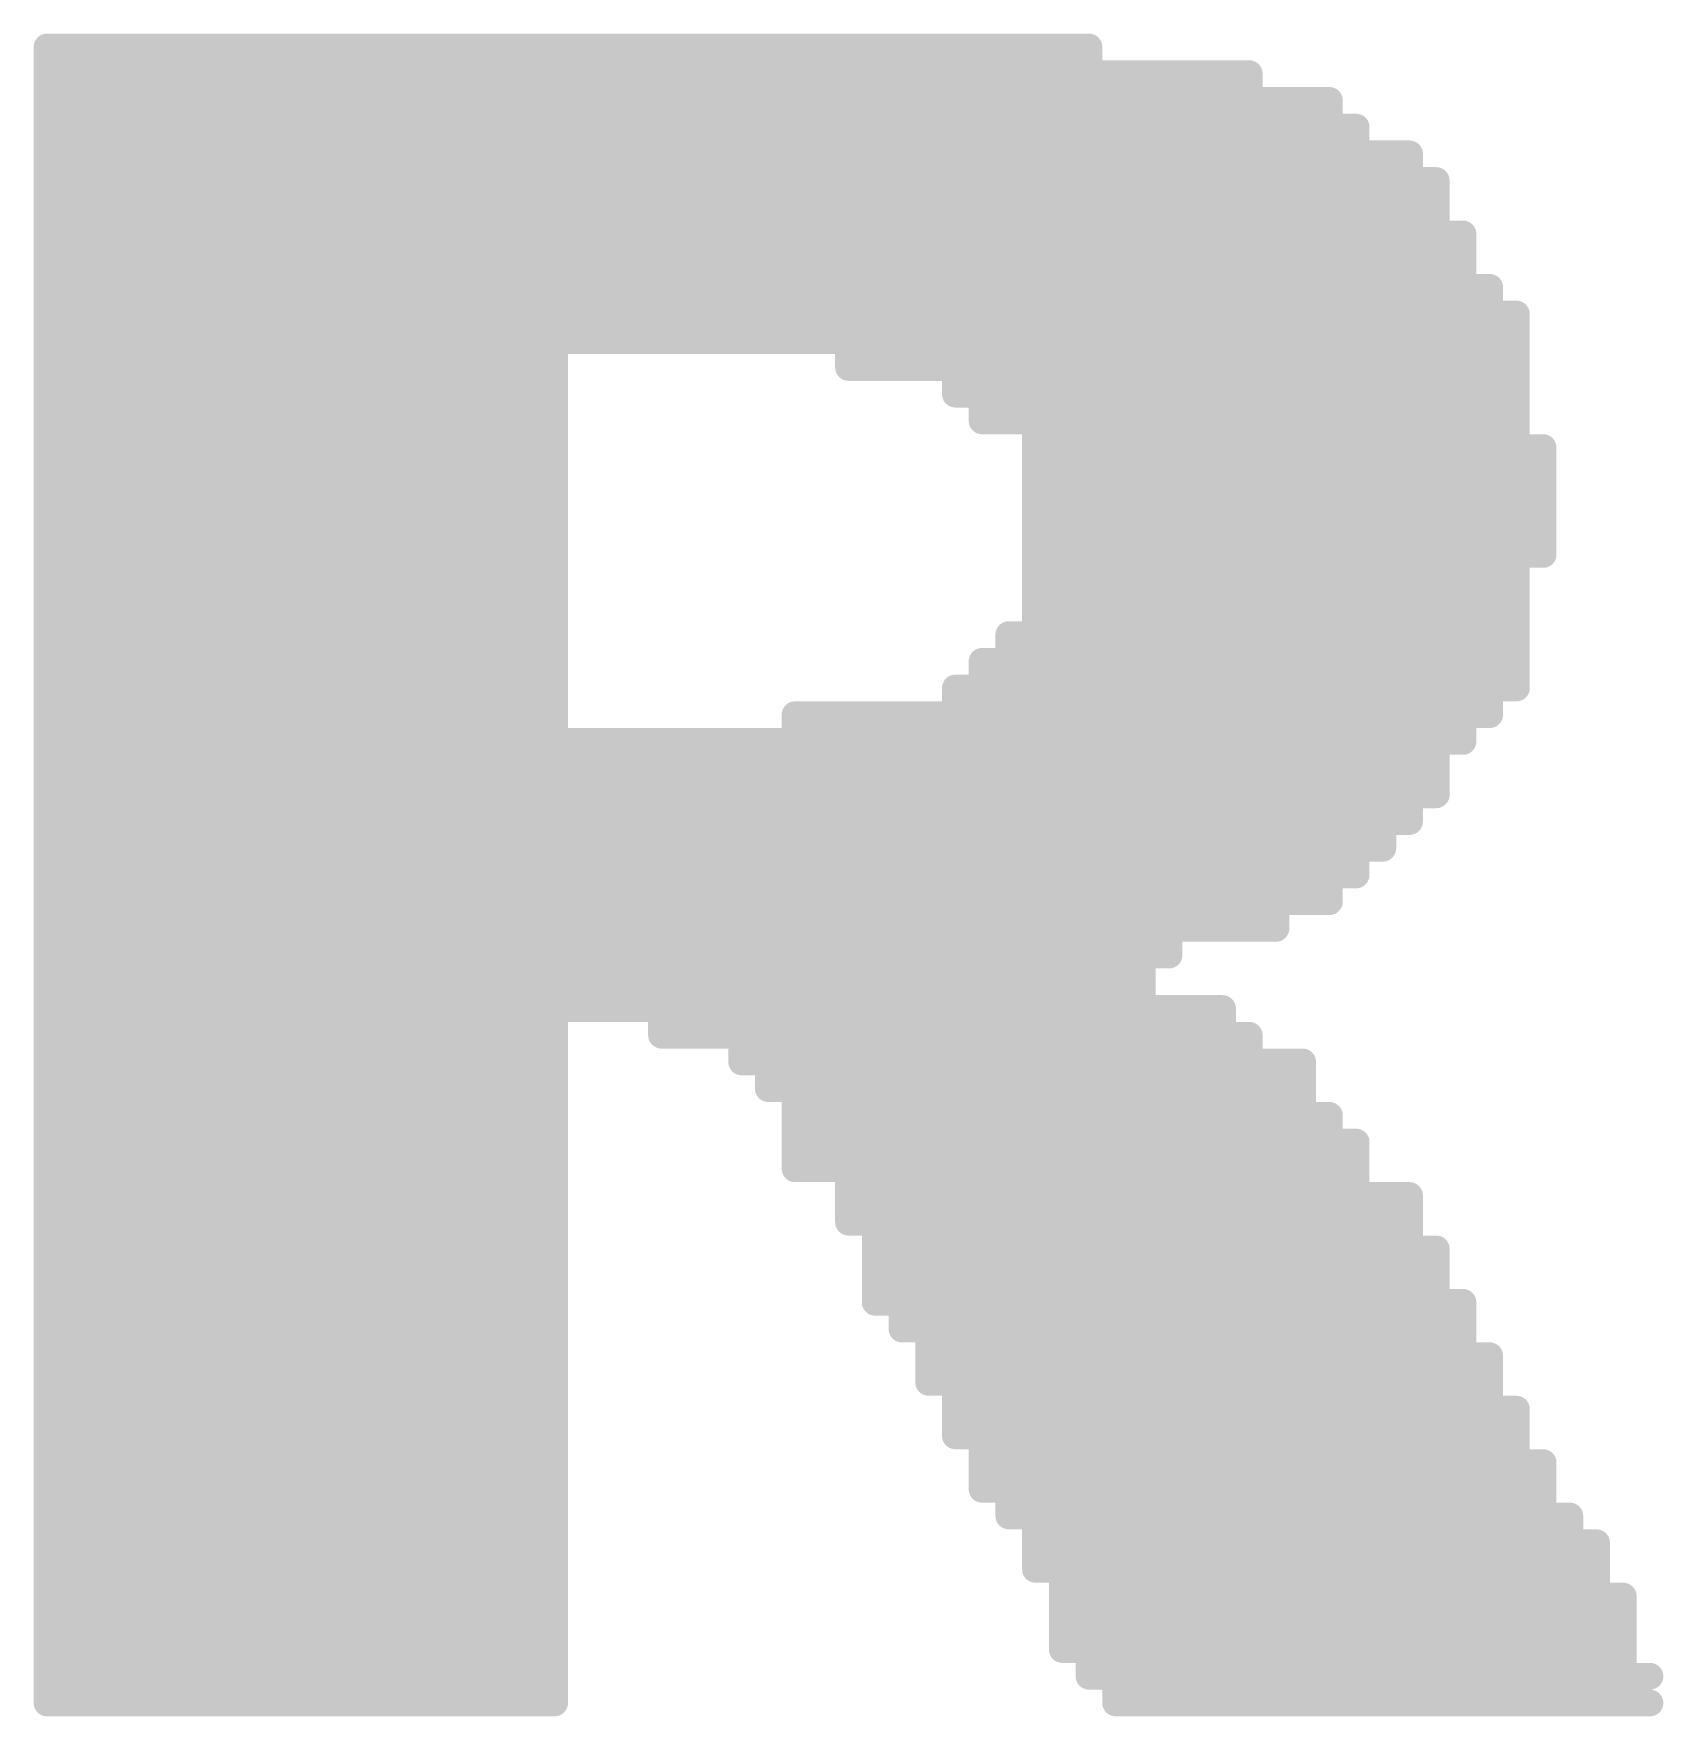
# Model space of a CAD drawing. Header units: millimetres. Extents: x 815.6 to 893.6, y 388.2 to 436.2.
# Drawn here: x 885.213 to 886.762, y 424.482 to 426.082 of the extents above; entities that cross this region are included whole.
import ezdxf

# ---------------------------------------------------------------- set-up
doc = ezdxf.new("R2010")
doc.units = ezdxf.units.MM
doc.layers.add('TOPOVERLAY', color=7, linetype='Continuous')

# ---------------------------------------------------------------- blocks, each defined once
blk = doc.blocks.new('ROSH_8')
at = {"layer": 'TOPOVERLAY', "const_width": 0.0254}
for points in [[(0.0127, 1.6129), (1.0033, 1.6129)], [(0.0127, 0.0381), (0.0127, 1.6129)], [(0.0381, 0.0381), (0.0381, 1.6129)], [(0.0635, 0.0381), (0.0635, 1.6129)], [(0.0889, 0.0381), (0.0889, 1.6129)], [(0.1143, 0.0381), (0.1143, 1.6129)], [(0.1397, 0.0381), (0.1397, 1.6129)], [(0.1651, 0.0381), (0.1651, 1.6129)], [(0.1905, 0.0381), (0.1905, 1.6129)], [(0.2159, 0.0381), (0.2159, 1.6129)], [(0.2413, 0.0381), (0.2413, 1.6129)], [(0.2667, 0.0381), (0.2667, 1.6129)], [(0.2921, 0.0381), (0.2921, 1.6129)], [(0.3175, 0.0381), (0.3175, 1.6129)], [(0.3429, 0.0381), (0.3429, 1.6129)], [(0.3683, 0.0381), (0.3683, 1.6129)], [(0.3937, 0.0381), (0.3937, 1.6129)], [(0.4191, 0.0381), (0.4191, 1.6129)], [(0.4445, 0.0381), (0.4445, 1.6129)], [(0.4699, 0.0381), (0.4699, 1.6129)], [(0.4953, 0.0381), (0.4953, 1.6129)], [(0.5207, 1.3335), (0.5207, 1.6129)], [(0.5461, 1.3335), (0.5461, 1.6129)], [(0.5715, 1.3335), (0.5715, 1.6129)], [(0.5969, 1.3335), (0.5969, 1.6129)], [(0.6223, 1.3335), (0.6223, 1.6129)], [(0.6477, 1.3335), (0.6477, 1.6129)], [(0.6731, 1.3335), (0.6731, 1.6129)], [(0.6985, 1.3335), (0.6985, 1.6129)], [(0.7239, 1.3335), (0.7239, 1.6129)], [(0.7493, 1.3335), (0.7493, 1.6129)], [(0.7747, 1.3081), (0.7747, 1.6129)], [(0.8001, 1.3081), (0.8001, 1.6129)], [(0.8255, 1.3081), (0.8255, 1.6129)], [(0.8509, 1.3081), (0.8509, 1.6129)], [(0.8763, 1.2827), (0.8763, 1.6129)], [(0.9017, 1.2573), (0.9017, 1.6129)], [(0.9271, 1.2573), (0.9271, 1.6129)], [(0.9525, 0.1651), (0.9525, 1.6129)], [(0.9779, 0.0889), (0.9779, 1.6129)], [(1.0033, 0.0635), (1.0033, 1.6129)], [(0.0127, 1.5875), (1.1557, 1.5875)], [(1.0287, 0.0381), (1.0287, 1.5875)], [(1.0541, 0.0381), (1.0541, 1.5875)], [(1.0795, 0.7493), (1.0795, 1.5875)], [(1.1049, 0.7747), (1.1049, 1.5875)], [(1.1303, 0.7747), (1.1303, 1.5875)], [(1.1557, 0.7747), (1.1557, 1.5875)], [(0.0127, 1.5621), (1.2319, 1.5621)], [(1.1811, 0.7747), (1.1811, 1.5621)], [(1.2065, 0.8001), (1.2065, 1.5621)], [(1.2319, 0.8001), (1.2319, 1.5621)], [(0.0127, 1.5367), (1.2573, 1.5367)], [(1.2573, 0.8255), (1.2573, 1.5367)], [(0.0127, 1.5113), (1.3081, 1.5113)], [(1.2827, 0.8509), (1.2827, 1.5113)], [(1.3081, 0.8763), (1.3081, 1.5113)], [(0.0127, 1.4859), (1.3335, 1.4859)], [(1.3335, 0.9017), (1.3335, 1.4859)], [(0.0127, 1.4605), (1.3335, 1.4605)], [(0.0127, 1.4351), (1.3589, 1.4351)], [(1.3589, 0.9525), (1.3589, 1.4351)], [(0.0127, 1.4097), (1.3589, 1.4097)], [(0.0127, 1.3843), (1.3843, 1.3843)], [(1.3843, 0.9779), (1.3843, 1.3843)], [(0.0127, 1.3589), (1.4097, 1.3589)], [(1.4097, 1.0033), (1.4097, 1.3589)], [(0.0127, 1.3335), (1.4097, 1.3335)], [(0.0127, 1.3081), (0.4953, 1.3081)], [(0.7747, 1.3081), (1.4097, 1.3081)], [(0.0127, 1.2827), (0.4953, 1.2827)], [(0.8763, 1.2827), (1.4097, 1.2827)], [(0.0127, 1.2573), (0.4953, 1.2573)], [(0.9017, 1.2573), (1.4097, 1.2573)], [(0.0127, 1.2319), (0.4953, 1.2319)], [(0.9525, 1.2319), (1.4351, 1.2319)], [(1.4351, 1.1303), (1.4351, 1.2319)], [(0.0127, 1.2065), (0.4953, 1.2065)], [(0.9525, 1.2065), (1.4351, 1.2065)], [(0.0127, 1.1811), (0.4953, 1.1811)], [(0.9525, 1.1811), (1.4351, 1.1811)], [(0.0127, 1.1557), (0.4953, 1.1557)], [(0.9525, 1.1557), (1.4351, 1.1557)], [(0.0127, 1.1303), (0.4953, 1.1303)], [(0.9525, 1.1303), (1.4351, 1.1303)], [(0.0127, 1.1049), (0.4953, 1.1049)], [(0.9525, 1.1049), (1.4097, 1.1049)], [(0.0127, 1.0795), (0.4953, 1.0795)], [(0.9525, 1.0795), (1.4097, 1.0795)], [(0.0127, 1.0541), (0.4953, 1.0541)], [(0.9271, 1.0541), (1.4097, 1.0541)], [(0.9271, 0.2159), (0.9271, 1.0541)], [(0.0127, 1.0287), (0.4953, 1.0287)], [(0.9017, 1.0287), (1.4097, 1.0287)], [(0.9017, 0.2413), (0.9017, 1.0287)], [(0.0127, 1.0033), (0.4953, 1.0033)], [(0.8763, 1.0033), (1.4097, 1.0033)], [(0.8763, 0.2921), (0.8763, 1.0033)], [(0.0127, 0.9779), (0.4953, 0.9779)], [(0.7239, 0.9779), (1.3843, 0.9779)], [(0.7239, 0.5461), (0.7239, 0.9779)], [(0.7493, 0.5461), (0.7493, 0.9779)], [(0.7747, 0.4953), (0.7747, 0.9779)], [(0.8001, 0.4191), (0.8001, 0.9779)], [(0.8255, 0.3937), (0.8255, 0.9779)], [(0.8509, 0.3429), (0.8509, 0.9779)], [(0.0127, 0.9525), (1.3589, 0.9525)], [(0.5207, 0.6985), (0.5207, 0.9525)], [(0.5461, 0.6985), (0.5461, 0.9525)], [(0.5715, 0.6985), (0.5715, 0.9525)], [(0.5969, 0.6731), (0.5969, 0.9525)], [(0.6223, 0.6731), (0.6223, 0.9525)], [(0.6477, 0.6731), (0.6477, 0.9525)], [(0.6731, 0.6477), (0.6731, 0.9525)], [(0.6985, 0.6223), (0.6985, 0.9525)], [(0.0127, 0.9271), (1.3335, 0.9271)], [(0.0127, 0.9017), (1.3335, 0.9017)], [(0.0127, 0.8763), (1.3081, 0.8763)], [(0.0127, 0.8509), (1.2827, 0.8509)], [(0.0127, 0.8255), (1.2573, 0.8255)], [(0.0127, 0.8001), (1.2319, 0.8001)], [(0.0127, 0.7747), (1.1811, 0.7747)], [(0.0127, 0.7493), (1.0795, 0.7493)], [(0.0127, 0.7239), (1.0541, 0.7239)], [(0.0127, 0.6985), (1.1303, 0.6985)], [(1.0795, 0.0381), (1.0795, 0.6985)], [(1.1049, 0.0381), (1.1049, 0.6985)], [(1.1303, 0.0381), (1.1303, 0.6985)], [(0.0127, 0.6731), (0.4953, 0.6731)], [(0.5969, 0.6731), (1.1557, 0.6731)], [(1.1557, 0.0381), (1.1557, 0.6731)], [(0.0127, 0.6477), (0.4953, 0.6477)], [(0.6731, 0.6477), (1.2065, 0.6477)], [(1.1811, 0.0381), (1.1811, 0.6477)], [(1.2065, 0.0381), (1.2065, 0.6477)], [(0.0127, 0.6223), (0.4953, 0.6223)], [(0.6985, 0.6223), (1.2065, 0.6223)], [(0.0127, 0.5969), (0.4953, 0.5969)], [(0.7239, 0.5969), (1.2319, 0.5969)], [(1.2319, 0.0381), (1.2319, 0.5969)], [(0.0127, 0.5715), (0.4953, 0.5715)], [(0.7239, 0.5715), (1.2573, 0.5715)], [(1.2573, 0.0381), (1.2573, 0.5715)], [(0.0127, 0.5461), (0.4953, 0.5461)], [(0.7239, 0.5461), (1.2573, 0.5461)], [(0.0127, 0.5207), (0.4953, 0.5207)], [(0.7747, 0.5207), (1.3081, 0.5207)], [(1.2827, 0.0381), (1.2827, 0.5207)], [(1.3081, 0.0381), (1.3081, 0.5207)], [(0.0127, 0.4953), (0.4953, 0.4953)], [(0.7747, 0.4953), (1.3081, 0.4953)], [(0.0127, 0.4699), (0.4953, 0.4699)], [(0.8001, 0.4699), (1.3335, 0.4699)], [(1.3335, 0.0381), (1.3335, 0.4699)], [(0.0127, 0.4445), (0.4953, 0.4445)], [(0.8001, 0.4445), (1.3335, 0.4445)], [(0.0127, 0.4191), (0.4953, 0.4191)], [(0.8001, 0.4191), (1.3589, 0.4191)], [(1.3589, 0.0381), (1.3589, 0.4191)], [(0.0127, 0.3937), (0.4953, 0.3937)], [(0.8255, 0.3937), (1.3589, 0.3937)], [(0.0127, 0.3683), (0.4953, 0.3683)], [(0.8509, 0.3683), (1.3843, 0.3683)], [(1.3843, 0.0381), (1.3843, 0.3683)], [(0.0127, 0.3429), (0.4953, 0.3429)], [(0.8509, 0.3429), (1.3843, 0.3429)], [(0.0127, 0.3175), (0.4953, 0.3175)], [(0.8763, 0.3175), (1.4097, 0.3175)], [(1.4097, 0.0381), (1.4097, 0.3175)], [(0.0127, 0.2921), (0.4953, 0.2921)], [(0.8763, 0.2921), (1.4097, 0.2921)], [(0.0127, 0.2667), (0.4953, 0.2667)], [(0.9017, 0.2667), (1.4351, 0.2667)], [(1.4351, 0.0381), (1.4351, 0.2667)], [(0.0127, 0.2413), (0.4953, 0.2413)], [(0.9017, 0.2413), (1.4351, 0.2413)], [(0.0127, 0.2159), (0.4953, 0.2159)], [(0.9271, 0.2159), (1.4605, 0.2159)], [(1.4605, 0.0381), (1.4605, 0.2159)], [(0.0127, 0.1905), (0.4953, 0.1905)], [(0.9525, 0.1905), (1.4859, 0.1905)], [(1.4859, 0.0381), (1.4859, 0.1905)], [(0.0127, 0.1651), (0.4953, 0.1651)], [(0.9525, 0.1651), (1.4859, 0.1651)], [(0.0127, 0.1397), (0.4953, 0.1397)], [(0.9779, 0.1397), (1.5113, 0.1397)], [(1.5113, 0.0381), (1.5113, 0.1397)], [(0.0127, 0.1143), (0.4953, 0.1143)], [(0.9779, 0.1143), (1.5113, 0.1143)], [(0.0127, 0.0889), (0.4953, 0.0889)], [(0.9779, 0.0889), (1.5113, 0.0889)], [(0.0127, 0.0635), (0.4953, 0.0635)], [(1.0033, 0.0635), (1.5367, 0.0635)], [(0.0127, 0.0381), (0.4953, 0.0381)], [(1.0287, 0.0381), (1.5367, 0.0381)]]:
    blk.add_lwpolyline(points, dxfattribs=at)
at = {"layer": 'TOPOVERLAY', "const_width": 0.0127}
for points in [[(0.00635, 1.6129, 1), (0.01905, 1.6129, 1)], [(0.00635, 1.6129, 1), (0.01905, 1.6129, 1)], [(0.03175, 1.6129, 1), (0.04445, 1.6129, 1)], [(0.05715, 1.6129, 1), (0.06985, 1.6129, 1)], [(0.08255, 1.6129, 1), (0.09525, 1.6129, 1)], [(0.10795, 1.6129, 1), (0.12065, 1.6129, 1)], [(0.13335, 1.6129, 1), (0.14605, 1.6129, 1)], [(0.15875, 1.6129, 1), (0.17145, 1.6129, 1)], [(0.18415, 1.6129, 1), (0.19685, 1.6129, 1)], [(0.20955, 1.6129, 1), (0.22225, 1.6129, 1)], [(0.23495, 1.6129, 1), (0.24765, 1.6129, 1)], [(0.26035, 1.6129, 1), (0.27305, 1.6129, 1)], [(0.28575, 1.6129, 1), (0.29845, 1.6129, 1)], [(0.31115, 1.6129, 1), (0.32385, 1.6129, 1)], [(0.33655, 1.6129, 1), (0.34925, 1.6129, 1)], [(0.36195, 1.6129, 1), (0.37465, 1.6129, 1)], [(0.38735, 1.6129, 1), (0.40005, 1.6129, 1)], [(0.41275, 1.6129, 1), (0.42545, 1.6129, 1)], [(0.43815, 1.6129, 1), (0.45085, 1.6129, 1)], [(0.46355, 1.6129, 1), (0.47625, 1.6129, 1)], [(0.48895, 1.6129, 1), (0.50165, 1.6129, 1)], [(0.51435, 1.6129, 1), (0.52705, 1.6129, 1)], [(0.53975, 1.6129, 1), (0.55245, 1.6129, 1)], [(0.56515, 1.6129, 1), (0.57785, 1.6129, 1)], [(0.59055, 1.6129, 1), (0.60325, 1.6129, 1)], [(0.61595, 1.6129, 1), (0.62865, 1.6129, 1)], [(0.64135, 1.6129, 1), (0.65405, 1.6129, 1)], [(0.66675, 1.6129, 1), (0.67945, 1.6129, 1)], [(0.69215, 1.6129, 1), (0.70485, 1.6129, 1)], [(0.71755, 1.6129, 1), (0.73025, 1.6129, 1)], [(0.74295, 1.6129, 1), (0.75565, 1.6129, 1)], [(0.76835, 1.6129, 1), (0.78105, 1.6129, 1)], [(0.79375, 1.6129, 1), (0.80645, 1.6129, 1)], [(0.81915, 1.6129, 1), (0.83185, 1.6129, 1)], [(0.84455, 1.6129, 1), (0.85725, 1.6129, 1)], [(0.86995, 1.6129, 1), (0.88265, 1.6129, 1)], [(0.89535, 1.6129, 1), (0.90805, 1.6129, 1)], [(0.92075, 1.6129, 1), (0.93345, 1.6129, 1)], [(0.94615, 1.6129, 1), (0.95885, 1.6129, 1)], [(0.97155, 1.6129, 1), (0.98425, 1.6129, 1)], [(0.99695, 1.6129, 1), (1.00965, 1.6129, 1)], [(0.99695, 1.6129, 1), (1.00965, 1.6129, 1)], [(0.00635, 1.5875, 1), (0.01905, 1.5875, 1)], [(1.02235, 1.5875, 1), (1.03505, 1.5875, 1)], [(1.04775, 1.5875, 1), (1.06045, 1.5875, 1)], [(1.07315, 1.5875, 1), (1.08585, 1.5875, 1)], [(1.09855, 1.5875, 1), (1.11125, 1.5875, 1)], [(1.12395, 1.5875, 1), (1.13665, 1.5875, 1)], [(1.14935, 1.5875, 1), (1.16205, 1.5875, 1)], [(1.14935, 1.5875, 1), (1.16205, 1.5875, 1)], [(0.00635, 1.5621, 1), (0.01905, 1.5621, 1)], [(1.17475, 1.5621, 1), (1.18745, 1.5621, 1)], [(1.20015, 1.5621, 1), (1.21285, 1.5621, 1)], [(1.22555, 1.5621, 1), (1.23825, 1.5621, 1)], [(1.22555, 1.5621, 1), (1.23825, 1.5621, 1)], [(0.00635, 1.5367, 1), (0.01905, 1.5367, 1)], [(1.25095, 1.5367, 1), (1.26365, 1.5367, 1)], [(1.25095, 1.5367, 1), (1.26365, 1.5367, 1)], [(0.00635, 1.5113, 1), (0.01905, 1.5113, 1)], [(1.27635, 1.5113, 1), (1.28905, 1.5113, 1)], [(1.30175, 1.5113, 1), (1.31445, 1.5113, 1)], [(1.30175, 1.5113, 1), (1.31445, 1.5113, 1)], [(0.00635, 1.4859, 1), (0.01905, 1.4859, 1)], [(1.32715, 1.4859, 1), (1.33985, 1.4859, 1)], [(1.32715, 1.4859, 1), (1.33985, 1.4859, 1)], [(0.00635, 1.4605, 1), (0.01905, 1.4605, 1)], [(1.32715, 1.4605, 1), (1.33985, 1.4605, 1)], [(0.00635, 1.4351, 1), (0.01905, 1.4351, 1)], [(1.35255, 1.4351, 1), (1.36525, 1.4351, 1)], [(1.35255, 1.4351, 1), (1.36525, 1.4351, 1)], [(0.00635, 1.4097, 1), (0.01905, 1.4097, 1)], [(1.35255, 1.4097, 1), (1.36525, 1.4097, 1)], [(0.00635, 1.3843, 1), (0.01905, 1.3843, 1)], [(1.37795, 1.3843, 1), (1.39065, 1.3843, 1)], [(1.37795, 1.3843, 1), (1.39065, 1.3843, 1)], [(0.00635, 1.3589, 1), (0.01905, 1.3589, 1)], [(1.40335, 1.3589, 1), (1.41605, 1.3589, 1)], [(1.40335, 1.3589, 1), (1.41605, 1.3589, 1)], [(0.00635, 1.3335, 1), (0.01905, 1.3335, 1)], [(0.51435, 1.3335, 1), (0.52705, 1.3335, 1)], [(0.53975, 1.3335, 1), (0.55245, 1.3335, 1)], [(0.56515, 1.3335, 1), (0.57785, 1.3335, 1)], [(0.59055, 1.3335, 1), (0.60325, 1.3335, 1)], [(0.61595, 1.3335, 1), (0.62865, 1.3335, 1)], [(0.64135, 1.3335, 1), (0.65405, 1.3335, 1)], [(0.66675, 1.3335, 1), (0.67945, 1.3335, 1)], [(0.69215, 1.3335, 1), (0.70485, 1.3335, 1)], [(0.71755, 1.3335, 1), (0.73025, 1.3335, 1)], [(0.74295, 1.3335, 1), (0.75565, 1.3335, 1)], [(1.40335, 1.3335, 1), (1.41605, 1.3335, 1)], [(0.00635, 1.3081, 1), (0.01905, 1.3081, 1)], [(0.48895, 1.3081, 1), (0.50165, 1.3081, 1)], [(0.76835, 1.3081, 1), (0.78105, 1.3081, 1)], [(0.76835, 1.3081, 1), (0.78105, 1.3081, 1)], [(0.79375, 1.3081, 1), (0.80645, 1.3081, 1)], [(0.81915, 1.3081, 1), (0.83185, 1.3081, 1)], [(0.84455, 1.3081, 1), (0.85725, 1.3081, 1)], [(1.40335, 1.3081, 1), (1.41605, 1.3081, 1)], [(0.00635, 1.2827, 1), (0.01905, 1.2827, 1)], [(0.48895, 1.2827, 1), (0.50165, 1.2827, 1)], [(0.86995, 1.2827, 1), (0.88265, 1.2827, 1)], [(0.86995, 1.2827, 1), (0.88265, 1.2827, 1)], [(1.40335, 1.2827, 1), (1.41605, 1.2827, 1)], [(0.00635, 1.2573, 1), (0.01905, 1.2573, 1)], [(0.48895, 1.2573, 1), (0.50165, 1.2573, 1)], [(0.89535, 1.2573, 1), (0.90805, 1.2573, 1)], [(0.89535, 1.2573, 1), (0.90805, 1.2573, 1)], [(0.92075, 1.2573, 1), (0.93345, 1.2573, 1)], [(1.40335, 1.2573, 1), (1.41605, 1.2573, 1)], [(0.00635, 1.2319, 1), (0.01905, 1.2319, 1)], [(0.48895, 1.2319, 1), (0.50165, 1.2319, 1)], [(0.94615, 1.2319, 1), (0.95885, 1.2319, 1)], [(1.42875, 1.2319, 1), (1.44145, 1.2319, 1)], [(1.42875, 1.2319, 1), (1.44145, 1.2319, 1)], [(0.00635, 1.2065, 1), (0.01905, 1.2065, 1)], [(0.48895, 1.2065, 1), (0.50165, 1.2065, 1)], [(0.94615, 1.2065, 1), (0.95885, 1.2065, 1)], [(1.42875, 1.2065, 1), (1.44145, 1.2065, 1)], [(0.00635, 1.1811, 1), (0.01905, 1.1811, 1)], [(0.48895, 1.1811, 1), (0.50165, 1.1811, 1)], [(0.94615, 1.1811, 1), (0.95885, 1.1811, 1)], [(1.42875, 1.1811, 1), (1.44145, 1.1811, 1)], [(0.00635, 1.1557, 1), (0.01905, 1.1557, 1)], [(0.48895, 1.1557, 1), (0.50165, 1.1557, 1)], [(0.94615, 1.1557, 1), (0.95885, 1.1557, 1)], [(1.42875, 1.1557, 1), (1.44145, 1.1557, 1)], [(0.00635, 1.1303, 1), (0.01905, 1.1303, 1)], [(0.48895, 1.1303, 1), (0.50165, 1.1303, 1)], [(0.94615, 1.1303, 1), (0.95885, 1.1303, 1)], [(1.42875, 1.1303, 1), (1.44145, 1.1303, 1)], [(1.42875, 1.1303, 1), (1.44145, 1.1303, 1)], [(0.00635, 1.1049, 1), (0.01905, 1.1049, 1)], [(0.48895, 1.1049, 1), (0.50165, 1.1049, 1)], [(0.94615, 1.1049, 1), (0.95885, 1.1049, 1)], [(1.40335, 1.1049, 1), (1.41605, 1.1049, 1)], [(0.00635, 1.0795, 1), (0.01905, 1.0795, 1)], [(0.48895, 1.0795, 1), (0.50165, 1.0795, 1)], [(0.94615, 1.0795, 1), (0.95885, 1.0795, 1)], [(1.40335, 1.0795, 1), (1.41605, 1.0795, 1)], [(0.00635, 1.0541, 1), (0.01905, 1.0541, 1)], [(0.48895, 1.0541, 1), (0.50165, 1.0541, 1)], [(0.92075, 1.0541, 1), (0.93345, 1.0541, 1)], [(0.92075, 1.0541, 1), (0.93345, 1.0541, 1)], [(1.40335, 1.0541, 1), (1.41605, 1.0541, 1)], [(0.00635, 1.0287, 1), (0.01905, 1.0287, 1)], [(0.48895, 1.0287, 1), (0.50165, 1.0287, 1)], [(0.89535, 1.0287, 1), (0.90805, 1.0287, 1)], [(0.89535, 1.0287, 1), (0.90805, 1.0287, 1)], [(1.40335, 1.0287, 1), (1.41605, 1.0287, 1)], [(0.00635, 1.0033, 1), (0.01905, 1.0033, 1)], [(0.48895, 1.0033, 1), (0.50165, 1.0033, 1)], [(0.86995, 1.0033, 1), (0.88265, 1.0033, 1)], [(0.86995, 1.0033, 1), (0.88265, 1.0033, 1)], [(1.40335, 1.0033, 1), (1.41605, 1.0033, 1)], [(1.40335, 1.0033, 1), (1.41605, 1.0033, 1)], [(0.00635, 0.9779, 1), (0.01905, 0.9779, 1)], [(0.48895, 0.9779, 1), (0.50165, 0.9779, 1)], [(0.71755, 0.9779, 1), (0.73025, 0.9779, 1)], [(0.71755, 0.9779, 1), (0.73025, 0.9779, 1)], [(0.74295, 0.9779, 1), (0.75565, 0.9779, 1)], [(0.76835, 0.9779, 1), (0.78105, 0.9779, 1)], [(0.79375, 0.9779, 1), (0.80645, 0.9779, 1)], [(0.81915, 0.9779, 1), (0.83185, 0.9779, 1)], [(0.84455, 0.9779, 1), (0.85725, 0.9779, 1)], [(1.37795, 0.9779, 1), (1.39065, 0.9779, 1)], [(1.37795, 0.9779, 1), (1.39065, 0.9779, 1)], [(0.00635, 0.9525, 1), (0.01905, 0.9525, 1)], [(0.51435, 0.9525, 1), (0.52705, 0.9525, 1)], [(0.53975, 0.9525, 1), (0.55245, 0.9525, 1)], [(0.56515, 0.9525, 1), (0.57785, 0.9525, 1)], [(0.59055, 0.9525, 1), (0.60325, 0.9525, 1)], [(0.61595, 0.9525, 1), (0.62865, 0.9525, 1)], [(0.64135, 0.9525, 1), (0.65405, 0.9525, 1)], [(0.66675, 0.9525, 1), (0.67945, 0.9525, 1)], [(0.69215, 0.9525, 1), (0.70485, 0.9525, 1)], [(1.35255, 0.9525, 1), (1.36525, 0.9525, 1)], [(1.35255, 0.9525, 1), (1.36525, 0.9525, 1)], [(0.00635, 0.9271, 1), (0.01905, 0.9271, 1)], [(1.32715, 0.9271, 1), (1.33985, 0.9271, 1)], [(0.00635, 0.9017, 1), (0.01905, 0.9017, 1)], [(1.32715, 0.9017, 1), (1.33985, 0.9017, 1)], [(1.32715, 0.9017, 1), (1.33985, 0.9017, 1)], [(0.00635, 0.8763, 1), (0.01905, 0.8763, 1)], [(1.30175, 0.8763, 1), (1.31445, 0.8763, 1)], [(1.30175, 0.8763, 1), (1.31445, 0.8763, 1)], [(0.00635, 0.8509, 1), (0.01905, 0.8509, 1)], [(1.27635, 0.8509, 1), (1.28905, 0.8509, 1)], [(1.27635, 0.8509, 1), (1.28905, 0.8509, 1)], [(0.00635, 0.8255, 1), (0.01905, 0.8255, 1)], [(1.25095, 0.8255, 1), (1.26365, 0.8255, 1)], [(1.25095, 0.8255, 1), (1.26365, 0.8255, 1)], [(0.00635, 0.8001, 1), (0.01905, 0.8001, 1)], [(1.20015, 0.8001, 1), (1.21285, 0.8001, 1)], [(1.22555, 0.8001, 1), (1.23825, 0.8001, 1)], [(1.22555, 0.8001, 1), (1.23825, 0.8001, 1)], [(0.00635, 0.7747, 1), (0.01905, 0.7747, 1)], [(1.09855, 0.7747, 1), (1.11125, 0.7747, 1)], [(1.12395, 0.7747, 1), (1.13665, 0.7747, 1)], [(1.14935, 0.7747, 1), (1.16205, 0.7747, 1)], [(1.17475, 0.7747, 1), (1.18745, 0.7747, 1)], [(1.17475, 0.7747, 1), (1.18745, 0.7747, 1)], [(0.00635, 0.7493, 1), (0.01905, 0.7493, 1)], [(1.07315, 0.7493, 1), (1.08585, 0.7493, 1)], [(1.07315, 0.7493, 1), (1.08585, 0.7493, 1)], [(0.00635, 0.7239, 1), (0.01905, 0.7239, 1)], [(1.04775, 0.7239, 1), (1.06045, 0.7239, 1)], [(0.00635, 0.6985, 1), (0.01905, 0.6985, 1)], [(0.51435, 0.6985, 1), (0.52705, 0.6985, 1)], [(0.53975, 0.6985, 1), (0.55245, 0.6985, 1)], [(0.56515, 0.6985, 1), (0.57785, 0.6985, 1)], [(1.07315, 0.6985, 1), (1.08585, 0.6985, 1)], [(1.09855, 0.6985, 1), (1.11125, 0.6985, 1)], [(1.12395, 0.6985, 1), (1.13665, 0.6985, 1)], [(1.12395, 0.6985, 1), (1.13665, 0.6985, 1)], [(0.00635, 0.6731, 1), (0.01905, 0.6731, 1)], [(0.48895, 0.6731, 1), (0.50165, 0.6731, 1)], [(0.59055, 0.6731, 1), (0.60325, 0.6731, 1)], [(0.59055, 0.6731, 1), (0.60325, 0.6731, 1)], [(0.61595, 0.6731, 1), (0.62865, 0.6731, 1)], [(0.64135, 0.6731, 1), (0.65405, 0.6731, 1)], [(1.14935, 0.6731, 1), (1.16205, 0.6731, 1)], [(1.14935, 0.6731, 1), (1.16205, 0.6731, 1)], [(0.00635, 0.6477, 1), (0.01905, 0.6477, 1)], [(0.48895, 0.6477, 1), (0.50165, 0.6477, 1)], [(0.66675, 0.6477, 1), (0.67945, 0.6477, 1)], [(0.66675, 0.6477, 1), (0.67945, 0.6477, 1)], [(1.17475, 0.6477, 1), (1.18745, 0.6477, 1)], [(1.20015, 0.6477, 1), (1.21285, 0.6477, 1)], [(1.20015, 0.6477, 1), (1.21285, 0.6477, 1)], [(0.00635, 0.6223, 1), (0.01905, 0.6223, 1)], [(0.48895, 0.6223, 1), (0.50165, 0.6223, 1)], [(0.69215, 0.6223, 1), (0.70485, 0.6223, 1)], [(0.69215, 0.6223, 1), (0.70485, 0.6223, 1)], [(1.20015, 0.6223, 1), (1.21285, 0.6223, 1)], [(0.00635, 0.5969, 1), (0.01905, 0.5969, 1)], [(0.48895, 0.5969, 1), (0.50165, 0.5969, 1)], [(0.71755, 0.5969, 1), (0.73025, 0.5969, 1)], [(1.22555, 0.5969, 1), (1.23825, 0.5969, 1)], [(1.22555, 0.5969, 1), (1.23825, 0.5969, 1)], [(0.00635, 0.5715, 1), (0.01905, 0.5715, 1)], [(0.48895, 0.5715, 1), (0.50165, 0.5715, 1)], [(0.71755, 0.5715, 1), (0.73025, 0.5715, 1)], [(1.25095, 0.5715, 1), (1.26365, 0.5715, 1)], [(1.25095, 0.5715, 1), (1.26365, 0.5715, 1)], [(0.00635, 0.5461, 1), (0.01905, 0.5461, 1)], [(0.48895, 0.5461, 1), (0.50165, 0.5461, 1)], [(0.71755, 0.5461, 1), (0.73025, 0.5461, 1)], [(0.71755, 0.5461, 1), (0.73025, 0.5461, 1)], [(0.74295, 0.5461, 1), (0.75565, 0.5461, 1)], [(1.25095, 0.5461, 1), (1.26365, 0.5461, 1)], [(0.00635, 0.5207, 1), (0.01905, 0.5207, 1)], [(0.48895, 0.5207, 1), (0.50165, 0.5207, 1)], [(0.76835, 0.5207, 1), (0.78105, 0.5207, 1)], [(1.27635, 0.5207, 1), (1.28905, 0.5207, 1)], [(1.30175, 0.5207, 1), (1.31445, 0.5207, 1)], [(1.30175, 0.5207, 1), (1.31445, 0.5207, 1)], [(0.00635, 0.4953, 1), (0.01905, 0.4953, 1)], [(0.48895, 0.4953, 1), (0.50165, 0.4953, 1)], [(0.76835, 0.4953, 1), (0.78105, 0.4953, 1)], [(0.76835, 0.4953, 1), (0.78105, 0.4953, 1)], [(1.30175, 0.4953, 1), (1.31445, 0.4953, 1)], [(0.00635, 0.4699, 1), (0.01905, 0.4699, 1)], [(0.48895, 0.4699, 1), (0.50165, 0.4699, 1)], [(0.79375, 0.4699, 1), (0.80645, 0.4699, 1)], [(1.32715, 0.4699, 1), (1.33985, 0.4699, 1)], [(1.32715, 0.4699, 1), (1.33985, 0.4699, 1)], [(0.00635, 0.4445, 1), (0.01905, 0.4445, 1)], [(0.48895, 0.4445, 1), (0.50165, 0.4445, 1)], [(0.79375, 0.4445, 1), (0.80645, 0.4445, 1)], [(1.32715, 0.4445, 1), (1.33985, 0.4445, 1)], [(0.00635, 0.4191, 1), (0.01905, 0.4191, 1)], [(0.48895, 0.4191, 1), (0.50165, 0.4191, 1)], [(0.79375, 0.4191, 1), (0.80645, 0.4191, 1)], [(0.79375, 0.4191, 1), (0.80645, 0.4191, 1)], [(1.35255, 0.4191, 1), (1.36525, 0.4191, 1)], [(1.35255, 0.4191, 1), (1.36525, 0.4191, 1)], [(0.00635, 0.3937, 1), (0.01905, 0.3937, 1)], [(0.48895, 0.3937, 1), (0.50165, 0.3937, 1)], [(0.81915, 0.3937, 1), (0.83185, 0.3937, 1)], [(0.81915, 0.3937, 1), (0.83185, 0.3937, 1)], [(1.35255, 0.3937, 1), (1.36525, 0.3937, 1)], [(0.00635, 0.3683, 1), (0.01905, 0.3683, 1)], [(0.48895, 0.3683, 1), (0.50165, 0.3683, 1)], [(0.84455, 0.3683, 1), (0.85725, 0.3683, 1)], [(1.37795, 0.3683, 1), (1.39065, 0.3683, 1)], [(1.37795, 0.3683, 1), (1.39065, 0.3683, 1)], [(0.00635, 0.3429, 1), (0.01905, 0.3429, 1)], [(0.48895, 0.3429, 1), (0.50165, 0.3429, 1)], [(0.84455, 0.3429, 1), (0.85725, 0.3429, 1)], [(0.84455, 0.3429, 1), (0.85725, 0.3429, 1)], [(1.37795, 0.3429, 1), (1.39065, 0.3429, 1)], [(0.00635, 0.3175, 1), (0.01905, 0.3175, 1)], [(0.48895, 0.3175, 1), (0.50165, 0.3175, 1)], [(0.86995, 0.3175, 1), (0.88265, 0.3175, 1)], [(1.40335, 0.3175, 1), (1.41605, 0.3175, 1)], [(1.40335, 0.3175, 1), (1.41605, 0.3175, 1)], [(0.00635, 0.2921, 1), (0.01905, 0.2921, 1)], [(0.48895, 0.2921, 1), (0.50165, 0.2921, 1)], [(0.86995, 0.2921, 1), (0.88265, 0.2921, 1)], [(0.86995, 0.2921, 1), (0.88265, 0.2921, 1)], [(1.40335, 0.2921, 1), (1.41605, 0.2921, 1)], [(0.00635, 0.2667, 1), (0.01905, 0.2667, 1)], [(0.48895, 0.2667, 1), (0.50165, 0.2667, 1)], [(0.89535, 0.2667, 1), (0.90805, 0.2667, 1)], [(1.42875, 0.2667, 1), (1.44145, 0.2667, 1)], [(1.42875, 0.2667, 1), (1.44145, 0.2667, 1)], [(0.00635, 0.2413, 1), (0.01905, 0.2413, 1)], [(0.48895, 0.2413, 1), (0.50165, 0.2413, 1)], [(0.89535, 0.2413, 1), (0.90805, 0.2413, 1)], [(0.89535, 0.2413, 1), (0.90805, 0.2413, 1)], [(1.42875, 0.2413, 1), (1.44145, 0.2413, 1)], [(0.00635, 0.2159, 1), (0.01905, 0.2159, 1)], [(0.48895, 0.2159, 1), (0.50165, 0.2159, 1)], [(0.92075, 0.2159, 1), (0.93345, 0.2159, 1)], [(0.92075, 0.2159, 1), (0.93345, 0.2159, 1)], [(1.45415, 0.2159, 1), (1.46685, 0.2159, 1)], [(1.45415, 0.2159, 1), (1.46685, 0.2159, 1)], [(0.00635, 0.1905, 1), (0.01905, 0.1905, 1)], [(0.48895, 0.1905, 1), (0.50165, 0.1905, 1)], [(0.94615, 0.1905, 1), (0.95885, 0.1905, 1)], [(1.47955, 0.1905, 1), (1.49225, 0.1905, 1)], [(1.47955, 0.1905, 1), (1.49225, 0.1905, 1)], [(0.00635, 0.1651, 1), (0.01905, 0.1651, 1)], [(0.48895, 0.1651, 1), (0.50165, 0.1651, 1)], [(0.94615, 0.1651, 1), (0.95885, 0.1651, 1)], [(0.94615, 0.1651, 1), (0.95885, 0.1651, 1)], [(1.47955, 0.1651, 1), (1.49225, 0.1651, 1)], [(0.00635, 0.1397, 1), (0.01905, 0.1397, 1)], [(0.48895, 0.1397, 1), (0.50165, 0.1397, 1)], [(0.97155, 0.1397, 1), (0.98425, 0.1397, 1)], [(1.50495, 0.1397, 1), (1.51765, 0.1397, 1)], [(1.50495, 0.1397, 1), (1.51765, 0.1397, 1)], [(0.00635, 0.1143, 1), (0.01905, 0.1143, 1)], [(0.48895, 0.1143, 1), (0.50165, 0.1143, 1)], [(0.97155, 0.1143, 1), (0.98425, 0.1143, 1)], [(1.50495, 0.1143, 1), (1.51765, 0.1143, 1)], [(0.00635, 0.0889, 1), (0.01905, 0.0889, 1)], [(0.48895, 0.0889, 1), (0.50165, 0.0889, 1)], [(0.97155, 0.0889, 1), (0.98425, 0.0889, 1)], [(0.97155, 0.0889, 1), (0.98425, 0.0889, 1)], [(1.50495, 0.0889, 1), (1.51765, 0.0889, 1)], [(0.00635, 0.0635, 1), (0.01905, 0.0635, 1)], [(0.48895, 0.0635, 1), (0.50165, 0.0635, 1)], [(0.99695, 0.0635, 1), (1.00965, 0.0635, 1)], [(0.99695, 0.0635, 1), (1.00965, 0.0635, 1)], [(1.53035, 0.0635, 1), (1.54305, 0.0635, 1)], [(0.00635, 0.0381, 1), (0.01905, 0.0381, 1)], [(0.00635, 0.0381, 1), (0.01905, 0.0381, 1)], [(0.03175, 0.0381, 1), (0.04445, 0.0381, 1)], [(0.05715, 0.0381, 1), (0.06985, 0.0381, 1)], [(0.08255, 0.0381, 1), (0.09525, 0.0381, 1)], [(0.10795, 0.0381, 1), (0.12065, 0.0381, 1)], [(0.13335, 0.0381, 1), (0.14605, 0.0381, 1)], [(0.15875, 0.0381, 1), (0.17145, 0.0381, 1)], [(0.18415, 0.0381, 1), (0.19685, 0.0381, 1)], [(0.20955, 0.0381, 1), (0.22225, 0.0381, 1)], [(0.23495, 0.0381, 1), (0.24765, 0.0381, 1)], [(0.26035, 0.0381, 1), (0.27305, 0.0381, 1)], [(0.28575, 0.0381, 1), (0.29845, 0.0381, 1)], [(0.31115, 0.0381, 1), (0.32385, 0.0381, 1)], [(0.33655, 0.0381, 1), (0.34925, 0.0381, 1)], [(0.36195, 0.0381, 1), (0.37465, 0.0381, 1)], [(0.38735, 0.0381, 1), (0.40005, 0.0381, 1)], [(0.41275, 0.0381, 1), (0.42545, 0.0381, 1)], [(0.43815, 0.0381, 1), (0.45085, 0.0381, 1)], [(0.46355, 0.0381, 1), (0.47625, 0.0381, 1)], [(0.48895, 0.0381, 1), (0.50165, 0.0381, 1)], [(0.48895, 0.0381, 1), (0.50165, 0.0381, 1)], [(1.02235, 0.0381, 1), (1.03505, 0.0381, 1)], [(1.02235, 0.0381, 1), (1.03505, 0.0381, 1)], [(1.04775, 0.0381, 1), (1.06045, 0.0381, 1)], [(1.07315, 0.0381, 1), (1.08585, 0.0381, 1)], [(1.09855, 0.0381, 1), (1.11125, 0.0381, 1)], [(1.12395, 0.0381, 1), (1.13665, 0.0381, 1)], [(1.14935, 0.0381, 1), (1.16205, 0.0381, 1)], [(1.17475, 0.0381, 1), (1.18745, 0.0381, 1)], [(1.20015, 0.0381, 1), (1.21285, 0.0381, 1)], [(1.22555, 0.0381, 1), (1.23825, 0.0381, 1)], [(1.25095, 0.0381, 1), (1.26365, 0.0381, 1)], [(1.27635, 0.0381, 1), (1.28905, 0.0381, 1)], [(1.30175, 0.0381, 1), (1.31445, 0.0381, 1)], [(1.32715, 0.0381, 1), (1.33985, 0.0381, 1)], [(1.35255, 0.0381, 1), (1.36525, 0.0381, 1)], [(1.37795, 0.0381, 1), (1.39065, 0.0381, 1)], [(1.40335, 0.0381, 1), (1.41605, 0.0381, 1)], [(1.42875, 0.0381, 1), (1.44145, 0.0381, 1)], [(1.45415, 0.0381, 1), (1.46685, 0.0381, 1)], [(1.47955, 0.0381, 1), (1.49225, 0.0381, 1)], [(1.50495, 0.0381, 1), (1.51765, 0.0381, 1)], [(1.53035, 0.0381, 1), (1.54305, 0.0381, 1)]]:
    blk.add_lwpolyline(points, format="xyb", close=True, dxfattribs=at)

msp = doc.modelspace()

# ---------------------------------------------------------------- block references
msp.add_blockref('ROSH_8', (885.2131, 424.4564))

doc.saveas('drawing.dxf')
